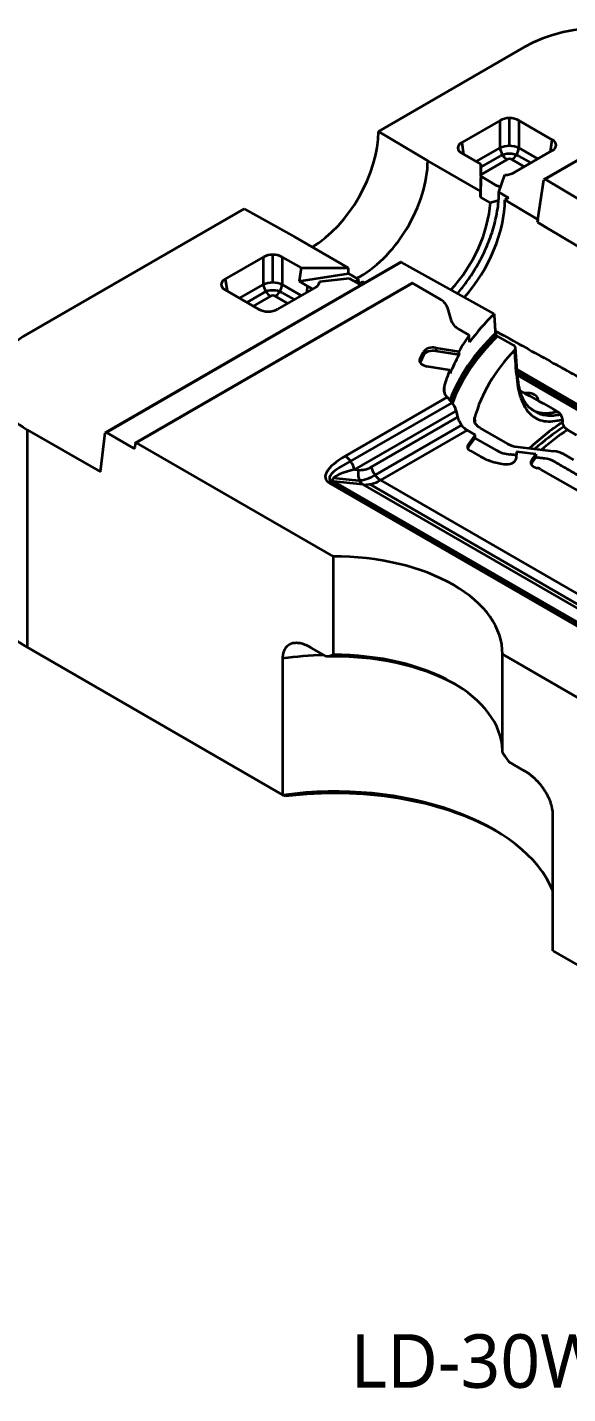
# Model space of a CAD drawing. Header units: millimetres. Extents: x 158 to 1533, y 732 to 1642.
# Drawn here: x 1091.8 to 1253.2, y 733.7 to 1142 of the extents above; entities that cross this region are included whole.
import ezdxf

# ---------------------------------------------------------------- set-up
doc = ezdxf.new("R2010")
doc.units = ezdxf.units.MM
doc.layers.add('1', color=7, linetype='Continuous', true_color=0xffffff)
doc.layers.add('core', color=7, linetype='Continuous', lineweight=20)

msp = doc.modelspace()

# ---------------------------------------------------------------- linework, layer by layer
at = {"layer": '1', "color": 7, "linetype": 'Continuous', "lineweight": 35}
for p, q in [((1240.261, 1136.042), (1196.682, 1110.882)), ((1313.12, 1135.236), (1246.226, 1096.615)), ((1313.37, 1135.211), (1246.476, 1096.59)), ((1235.837, 1106.506), (1235.837, 1114.824)), ((1211.407, 1102.078), (1196.682, 1110.882)), ((1233.019, 1114.149), (1221.613, 1107.564)), ((1233.019, 1105.925), (1233.019, 1114.149)), ((1238.654, 1114.149), (1238.654, 1105.925)), ((1248.646, 1108.38), (1238.654, 1114.149)), ((1221.613, 1107.564), (1222.153, 1103.998)), ((1248.105, 1104.815), (1248.646, 1108.38)), ((1221.613, 1104.31), (1227.251, 1101.055)), ((1225.917, 1101.825), (1233.019, 1105.925)), ((1227.252, 1100.164), (1233.028, 1103.499)), ((1235.132, 1102.469), (1227.253, 1097.92)), ((1240.292, 1100.303), (1236.541, 1102.469)), ((1237.24, 1098.541), (1248.646, 1105.127)), ((1238.645, 1103.499), (1242.236, 1101.426)), ((1238.654, 1105.925), (1244.342, 1102.642)), ((1227.192, 1092.965), (1211.407, 1102.078)), ((1227.251, 1101.055), (1227.192, 1092.965)), ((1227.254, 1097.44), (1227.251, 1101.055)), ((1227.254, 1097.44), (1227.192, 1091.229)), ((1229.803, 1095.968), (1227.254, 1097.44)), ((1231.605, 1094.928), (1229.803, 1095.968)), ((1232.694, 1092.691), (1234.454, 1097.866)), ((1244.362, 1084.565), (1246.12, 1096.433)), ((1273.264, 1080.574), (1246.476, 1096.59)), ((1230.127, 1089.535), (1227.192, 1091.229)), ((1232.594, 1090.196), (1230.127, 1089.535)), ((1235.536, 1091.05), (1232.694, 1092.691)), ((1235.536, 1091.05), (1234.493, 1090.448)), ((1234.493, 1090.448), (1244.329, 1084.567)), ((1156.561, 1087.718), (1091.769, 1050.31)), ((1156.561, 1087.718), (1171.809, 1079.216)), ((1244.362, 1084.565), (1244.233, 1083.696)), ((1244.362, 1084.565), (1244.329, 1084.567)), ((1246.848, 1082.137), (1250.707, 1079.83)), ((1171.809, 1079.216), (1187.594, 1070.103)), ((1250.707, 1079.832), (1278.502, 1063.234)), ((1250.707, 1079.83), (1250.707, 1079.832)), ((1165.126, 1065.681), (1165.126, 1073.999)), ((1203.237, 1071.795), (1115.13, 1020.927)), ((1203.487, 1071.77), (1115.38, 1020.902)), ((1150.903, 1066.739), (1162.308, 1073.324)), ((1162.308, 1065.1), (1162.308, 1073.324)), ((1167.944, 1073.324), (1167.944, 1065.1)), ((1167.944, 1073.324), (1173.582, 1070.069)), ((1173.582, 1070.069), (1172.984, 1066.107)), ((1173.582, 1070.069), (1187.594, 1070.103)), ((1231.228, 1056.304), (1203.487, 1071.77)), ((1150.903, 1066.739), (1151.443, 1063.173)), ((1172.984, 1066.107), (1187.7, 1068.429)), ((1175.533, 1064.635), (1172.984, 1066.107)), ((1188.068, 1066.926), (1179.105, 1065.91)), ((1187.7, 1068.429), (1190.635, 1066.735)), ((1188.068, 1066.926), (1190.91, 1065.285)), ((1189.754, 1065.953), (1190.635, 1066.735)), ((1191.954, 1065.888), (1190.91, 1065.285)), ((1192.489, 1065.59), (1191.954, 1065.888)), ((1206.66, 1065.508), (1124.063, 1017.82)), ((1206.91, 1065.483), (1124.313, 1017.796)), ((1160.894, 1057.717), (1150.903, 1063.485)), ((1155.207, 1061), (1162.308, 1065.1)), ((1157.313, 1059.785), (1162.317, 1062.674)), ((1164.422, 1061.644), (1159.256, 1058.662)), ((1169.581, 1059.479), (1165.83, 1061.644)), ((1177.935, 1064.302), (1166.529, 1057.717)), ((1167.935, 1062.674), (1171.525, 1060.601)), ((1167.944, 1065.1), (1173.631, 1061.817)), ((1175.402, 1062.839), (1175.533, 1064.635)), ((1175.533, 1064.635), (1177.023, 1063.775)), ((1206.91, 1065.483), (1214.984, 1060.821)), ((1217.217, 1058.346), (1218.468, 1054.253)), ((1220.701, 1051.777), (1223.844, 1049.962)), ((1223.945, 1047.853), (1223.844, 1049.962)), ((1237.035, 1046.981), (1232.243, 1049.652)), ((1210.998, 1044.819), (1210.998, 1045.799)), ((1213.885, 1046.214), (1213.885, 1045.235)), ((1213.885, 1046.214), (1220.725, 1045.102)), ((1220.785, 1044.112), (1213.885, 1045.235)), ((1209.1, 1042.794), (1210.184, 1045.017)), ((1209.1, 1042.794), (1209.1, 1041.855)), ((1210.184, 1044.037), (1209.11, 1041.835)), ((1210.184, 1044.037), (1210.184, 1045.017)), ((1218.014, 1039.545), (1211.174, 1040.657)), ((1238.107, 1039.674), (1266.032, 1023.552)), ((1238.149, 1038.832), (1238.158, 1038.826)), ((1238.167, 1038.821), (1265.323, 1023.142)), ((1264.649, 1022.753), (1238.256, 1037.991)), ((1185.002, 1010.314), (1218.716, 1029.779)), ((1217.243, 1031.435), (1186.757, 1013.833)), ((1219.886, 1027.385), (1189.489, 1009.835)), ((1194.574, 1010.628), (1220.355, 1025.513)), ((1219.886, 1027.385), (1220.355, 1025.513)), ((1091.769, 1021.733), (1113.651, 1009.099)), ((1091.769, 1021.733), (1091.769, 956.708)), ((1113.651, 1009.099), (1115.029, 1020.748)), ((1115.38, 1020.902), (1123.514, 1016.206)), ((1195.152, 1007.892), (1221.526, 1023.119)), ((1223.197, 1021.578), (1197.306, 1006.63)), ((1223.197, 1021.578), (1225.601, 1020.19)), ((1227.108, 1022.233), (1235.262, 1017.526)), ((1253.187, 1021.686), (1255.865, 1020.139)), ((1123.961, 1017.625), (1123.866, 1016.376)), ((1124.313, 1017.796), (1183.153, 983.824)), ((1225.601, 1020.19), (1223.515, 1017.339)), ((1223.515, 1016.359), (1225.628, 1019.246)), ((1223.515, 1017.339), (1223.515, 1016.359)), ((1225.628, 1019.246), (1225.601, 1020.19)), ((1231.994, 1015.571), (1225.628, 1019.246)), ((1123.514, 1016.206), (1123.869, 1016.411)), ((1224.157, 1015.44), (1227.217, 1013.673)), ((1237.91, 1015.073), (1237.815, 1013.089)), ((1243.686, 1014.406), (1237.91, 1015.073)), ((1238.339, 1016.575), (1248.976, 1015.347)), ((1242.397, 1012.523), (1243.686, 1014.406)), ((1242.397, 1011.543), (1243.686, 1013.427)), ((1243.686, 1014.406), (1243.686, 1013.427)), ((1252.053, 1014.396), (1255.018, 1012.684)), ((1189.489, 1009.835), (1190.678, 1009.712)), ((1242.397, 1012.523), (1242.397, 1011.543)), ((1245.165, 1009.876), (1256.146, 1003.536)), ((1181.979, 1005.858), (1303.285, 935.822)), ((1304.114, 936.157), (1182.602, 1006.312)), ((1183.206, 1007.322), (1189.839, 1006.632)), ((1192.082, 1005.329), (1183.307, 1006.242)), ((1183.307, 1006.242), (1304.613, 936.206)), ((1310.811, 936.781), (1192.082, 1005.329)), ((1312.112, 937.293), (1194.103, 1005.425)), ((1197.306, 1006.63), (1314.958, 938.703)), ((1183.153, 983.824), (1183.153, 954.43)), ((1091.769, 956.708), (1168.043, 912.671)), ((1181.21, 953.92), (1176.63, 956.564)), ((1168.043, 953.356), (1168.043, 912.671)), ((1233.73, 925.23), (1233.73, 954.624)), ((1233.73, 954.624), (1315.33, 907.512)), ((1240.253, 919.831), (1235.673, 922.475)), ((1168.043, 912.671), (1168.239, 912.558)), ((1248.84, 866.024), (1248.84, 906.708)), ((1248.84, 866.024), (1325.114, 821.987))]:
    msp.add_line(p, q, dxfattribs=at)
for centre, major_axis, ratio, start_param, end_param in [((1265.01, 1121.753), (-35, 0), 0.5773503, 3.9269908, 5.4977871), ((1235.837, 1112.497), (4, 0), 0.5817527, 0.7891963, 2.3523964), ((1176.622, 1099.3), (14.185, 24.569), 0.5773503, 3.9399008, 5.4977871), ((1224.474, 1105.937), (4.031, 0), 0.5729812, 2.3599926, 3.9231927), ((1235.837, 1104.506), (4, 0), 0.49998, 0.7891963, 2.3523964), ((1245.785, 1106.753), (4.031, 0), 0.5729812, 5.5015852, 7.0647854), ((1235.132, 1104.919), (1.5, -2.598), 0.5773503, 4.0142573, 5.4977871), ((1235.837, 1101.842), (4, 0), 0.5817527, 0.79236, 2.3492327), ((1235.837, 1102.056), (1, 0), 0.5817527, 0.7891963, 2.3523964), ((1236.541, 1104.919), (1.5, 2.598), 0.5773503, 3.9269908, 5.4105207), ((1191.608, 1090.647), (-14, -24.249), 0.5773503, 0.7121107, 2.3561945), ((1234.422, 1100.193), (4, 0), 0.5817527, 4.7204113, 5.493989), ((1234.422, 1095.758), (-3.989, 0.708), 0.4251885, 0.8645074, 1.3432741), ((1246.463, 1096.174), (-0.229, 0.445), 0.5879867, 5.5263003, 6.9698665), ((1213.223, 1078.168), (-15.04, -26.05), 0.5773503, 1.2289227, 2.3561945), ((1227.027, 1070.198), (0.117, 32.264), 0.0036382, 5.4224101, 5.4957046), ((1210.381, 1079.809), (-14, -24.249), 0.5773503, 1.1996914, 2.2829), ((1195.804, 1087.645), (-48.535, 2.932), 0.4919021, 3.0988371, 3.1354691), ((1165.126, 1071.672), (4, 0), 0.5817527, 0.7891963, 2.3523964), ((1227.027, 1070.198), (39.432, 0.144), 0.5797707, 3.1394744, 3.2127689), ((1203.5, 1071.37), (-0.27, 0.421), 0.5649744, 5.4714597, 6.2568494), ((1153.763, 1065.112), (4.031, 0), 0.5729812, 2.3599926, 3.9231927), ((1165.126, 1063.681), (4, 0), 0.49998, 0.7891963, 2.3523964), ((1175.074, 1065.929), (4.031, 0), 0.5729812, 5.5015852, 6.2751629), ((1179.268, 1093.604), (20.003, 139.252), 0.0273665, 4.5135086, 4.5161134), ((1210.381, 1079.809), (-14, -24.249), 0.5773503, 5.5710816, 5.6345383), ((1164.422, 1064.094), (1.5, -2.598), 0.5773503, 4.0142573, 5.4977871), ((1165.126, 1061.017), (4, 0), 0.5817527, 0.79236, 2.3492327), ((1165.126, 1061.231), (1, 0), 0.5817527, 0.7891963, 2.3523964), ((1165.83, 1064.094), (-1.5, -2.598), 0.5773503, 0.7853982, 2.268928), ((1206.91, 1065.075), (-0.25, 0.433), 0.5773503, 5.4977871, 6.1476958), ((1163.712, 1059.368), (4, 0), 0.5817527, 3.9307889, 5.493989), ((1209.299, 1057.539), (8.04, 0), 0.5773503, 0.1746722, 0.7853982), ((1226.386, 1055.06), (-8.04, 0), 0.5773503, 0.1746722, 0.7853982), ((1333.055, 1021.784), (-118.084, 0), 0.5773503, 5.7522447, 5.8908174), ((1116.518, 1036.021), (-35, 0), 0.5773503, 5.4977871, 7.0685835), ((1333.055, 1016.087), (117.719, 0), 0.5773503, 2.6091192, 2.927613), ((1333.055, 1015.465), (117.679, 0), 0.5773503, 2.6068083, 2.9205518), ((1333.055, 1015.465), (-116.916, 0), 0.5773503, 5.7521086, 6.0706348), ((1333.055, 1023.835), (-118.216, 0), 0.5773503, 5.8903557, 5.9663155), ((1213.072, 1044.547), (-3, 0), 0.5773503, 4.4378273, 6.0086236), ((1213.072, 1043.567), (-3, 0), 0.5773503, 4.4378273, 6.0086236), ((1333.055, 1015.465), (-108.959, 0), 0.5773503, 5.7837883, 6.1273144), ((1211.987, 1042.324), (-3, 0), 0.5773503, 6.0086236, 7.57942), ((1333.055, 1022.855), (-118.153, 0), 0.5773503, 5.966293, 6.0509543), ((1333.055, 1023.835), (-118.216, 0), 0.5773503, 6.0509318, 6.1268916), ((1236.161, 1038.698), (2.005, 0.141), 0.5733747, 5.7419198, 6.2815774), ((1217.193, 1028.14), (-2.149, 3.377), 0.5463791, 4.1652136, 4.914622), ((1240.938, 1030.656), (-3.52, 0), 0.5773503, 3.0200521, 4.8784024), ((1223.049, 1024.758), (-2.149, 3.377), 0.5463791, 1.023621, 2.3326179), ((1115.38, 1020.494), (0.25, -0.433), 0.5773503, 2.3561945, 3.7997607), ((1333.055, 983.951), (106.936, 0), 0.5773503, 2.4353511, 2.5925607), ((1333.055, 982.396), (-106.836, 0), 0.5773503, 5.5711009, 5.7073302), ((1333.055, 982.396), (-104.929, 0), 0.5773503, 5.5775068, 5.7000995), ((1124.313, 1017.387), (0.25, -0.433), 0.5773503, 2.3561945, 3.8432934), ((1226.279, 1016.665), (3, 0), 0.5773503, 2.7418887, 3.9269908), ((1239.528, 1019.993), (6.032, 0.007), 0.577829, 3.9261584, 4.5133312), ((1123.514, 1016.614), (-0.25, 0.433), 0.5773503, 2.3561945, 3.8432934), ((1195.367, 1012.042), (14.452, 5.006), 0.3391279, 2.0870347, 3.42727), ((1186.757, 1010.567), (2, -3.464), 0.5773503, 1.0471976, 2.3561945), ((1226.279, 1015.685), (-3, 0), 0.5773503, 5.8834814, 5.9964551), ((1237.682, 1018.86), (8.043, 0.009), 0.577829, 3.9261584, 4.5133312), ((1234.816, 1013.137), (3, 0), 0.5773503, 4.4816968, 6.2555041), ((1245.445, 1010.261), (5.027, 0.005), 0.577829, 0.7845657, 1.3717385), ((1247.787, 1011.929), (6.032, 0.007), 0.577829, 0.7845657, 1.3717385), ((1189.289, 1009.408), (7.226, 2.503), 0.3391279, 2.0840302, 3.4297073), ((1195.367, 1008.776), (12.473, 2.083), 0.1777135, 2.031586, 3.3718214), ((1193.41, 1008.98), (0.414, 3.979), 0.7026544, 1.4592187, 2.7994541), ((1192.49, 1020.812), (2.428, 11.001), 0.6979017, 3.2210393, 3.7097314), ((1197.306, 1009.896), (-2, 3.464), 0.5773503, 1.0471976, 2.3561945), ((1245.187, 1011.886), (3, 0), 0.5773503, 2.7651321, 4.3471692), ((1245.187, 1010.907), (-3, 0), 0.5773503, 5.9067248, 5.9964561), ((1243.044, 1008.651), (-3, 0), 0.5773503, 3.9269908, 4.3471692), ((1181.979, 1002.592), (2, 3.464), 0.5773503, 0.296706, 0.7853982), ((1192.294, 1021.771), (3.311, 15.001), 0.6979017, 3.2225194, 3.7112866), ((1195.222, 1020.08), (4.692, 14.436), 0.6745407, 3.2959707, 3.7846629), ((1183.693, 954.935), (50.04, 0), 0.5773503, 6.2724014, 7.8647655), ((1116.518, 970.997), (-35, 0), 0.5773503, 0, 0.7853982), ((1183.693, 915.744), (-67, 0), 0.5773503, 4.7613638, 4.948138), ((1183.693, 923.909), (-52.04, 0), 0.5773503, 3.9463872, 4.7601251), ((1183.693, 925.542), (50.04, 0), 0.5773503, 0.0107877, 1.5815802), ((1183.693, 874.919), (67, 0), 0.5773503, 0.2357609, 1.8035395), ((1183.693, 873.286), (-69, 0), 0.5773503, 3.9415807, 4.9288719)]:
    msp.add_ellipse(centre, major_axis=major_axis, ratio=ratio, start_param=start_param, end_param=end_param, dxfattribs=at)
for points, knots in [([(1220.25, 1062.399), (1221.091, 1063.364), (1222.868, 1065.569), (1225.426, 1069.328), (1227.89, 1073.758), (1230.081, 1078.779), (1231.79, 1084.313), (1232.426, 1088.155), (1232.587, 1090.106), (1232.594, 1090.196)], [0, 0, 0, 0, 0.1239393, 0.2702634, 0.4259379, 0.5961372, 0.7864784, 0.9901575, 1, 1, 1, 1]), ([(1206.66, 1065.508), (1206.663, 1065.509), (1206.665, 1065.511), (1206.677, 1065.517), (1206.686, 1065.52), (1206.696, 1065.523)], [0, 0, 0, 0, 0.2232351, 0.2232351, 1, 1, 1, 1]), ([(1231.228, 1056.304), (1231.271, 1055.691), (1231.368, 1054.327), (1231.504, 1052.422), (1231.596, 1051.132), (1231.634, 1050.591)], [0, 0, 0, 0, 0.321835, 0.7155996, 1, 1, 1, 1]), ([(1231.634, 1050.591), (1231.636, 1050.57), (1231.638, 1050.548), (1231.645, 1050.504), (1231.649, 1050.481), (1231.665, 1050.414), (1231.678, 1050.368), (1231.704, 1050.299), (1231.713, 1050.276), (1231.733, 1050.23), (1231.744, 1050.207), (1231.779, 1050.139), (1231.805, 1050.095), (1231.84, 1050.041), (1231.847, 1050.03), (1231.862, 1050.009), (1231.869, 1049.998), (1231.892, 1049.967), (1231.908, 1049.947), (1231.956, 1049.889), (1231.989, 1049.852), (1232.033, 1049.809), (1232.042, 1049.801), (1232.06, 1049.785), (1232.069, 1049.777), (1232.096, 1049.753), (1232.114, 1049.739), (1232.169, 1049.697), (1232.206, 1049.673), (1232.243, 1049.652)], [0, 0, 0, 0, 0.0625, 0.0625, 0.125, 0.125, 0.25, 0.25, 0.3125, 0.3125, 0.375, 0.375, 0.5, 0.5, 0.53125, 0.53125, 0.5625, 0.5625, 0.625, 0.625, 0.75, 0.75, 0.78125, 0.78125, 0.8125, 0.8125, 0.875, 0.875, 1, 1, 1, 1]), ([(1231.872, 1051.119), (1232.627, 1050.7), (1238.328, 1047.537), (1248.495, 1041.896), (1257.867, 1036.697), (1262.318, 1034.227)], [0, 0, 0, 0, 0.0740533, 0.5592553, 1, 1, 1, 1]), ([(1237.404, 1045.591), (1237.456, 1045.647), (1237.501, 1045.705), (1237.554, 1045.794), (1237.578, 1045.839), (1237.597, 1045.885), (1237.609, 1045.916), (1237.614, 1045.931), (1237.638, 1046.009), (1237.648, 1046.072), (1237.649, 1046.166), (1237.647, 1046.213), (1237.639, 1046.26), (1237.633, 1046.291), (1237.63, 1046.307), (1237.609, 1046.385), (1237.584, 1046.446), (1237.533, 1046.535), (1237.505, 1046.579), (1237.472, 1046.623), (1237.449, 1046.651), (1237.436, 1046.665), (1237.373, 1046.736), (1237.258, 1046.842), (1237.114, 1046.937), (1237.035, 1046.981)], [0, 0, 0, 0, 0.125, 0.125, 0.1875, 0.21875, 0.21875, 0.25, 0.25, 0.375, 0.375, 0.4375, 0.46875, 0.46875, 0.5, 0.5, 0.625, 0.625, 0.6875, 0.71875, 0.71875, 0.75, 0.75, 0.875, 1, 1, 1, 1]), ([(1237.921, 1038.227), (1237.825, 1039.586), (1237.73, 1040.946), (1237.558, 1043.401), (1237.481, 1044.496), (1237.404, 1045.591)], [0, 0, 0, 0, 0.5537723, 0.5537723, 1, 1, 1, 1]), ([(1237.921, 1038.227), (1238.11, 1035.536), (1238.54, 1033.194), (1239.918, 1029.185), (1240.838, 1027.61), (1243.193, 1025.292), (1244.596, 1024.588), (1247.841, 1024.066), (1249.664, 1024.24), (1251.629, 1024.808)], [0, 0, 0, 0, 0.2515111, 0.2515111, 0.5030221, 0.5030221, 0.7545332, 0.7545332, 1, 1, 1, 1]), ([(1242.881, 1027.567), (1242.625, 1027.708), (1242.169, 1028.01), (1241.587, 1028.53), (1241.135, 1029.036), (1240.795, 1029.488), (1240.523, 1029.898), (1240.249, 1030.36), (1239.927, 1030.98), (1239.548, 1031.851), (1239.14, 1033.021), (1238.737, 1034.543), (1238.384, 1036.484), (1238.225, 1037.994), (1238.166, 1038.838)], [0, 0, 0, 0, 0.1017523, 0.1888643, 0.2608123, 0.3175335, 0.359116, 0.4016399, 0.4602663, 0.5352723, 0.6270026, 0.7346134, 0.8584676, 1, 1, 1, 1]), ([(1216.28, 1034.459), (1216.245, 1034.329), (1216.194, 1034.069), (1216.18, 1033.808), (1216.185, 1033.612), (1216.189, 1033.547), (1216.201, 1033.416), (1216.21, 1033.35), (1216.243, 1033.154), (1216.275, 1033.024), (1216.357, 1032.768), (1216.457, 1032.515), (1216.593, 1032.268), (1216.71, 1032.084), (1216.751, 1032.024), (1216.837, 1031.903), (1216.883, 1031.843), (1217.027, 1031.664), (1217.131, 1031.548), (1217.243, 1031.435)], [0, 0, 0, 0, 0.125, 0.25, 0.25, 0.3125, 0.3125, 0.375, 0.375, 0.5, 0.5, 0.625, 0.75, 0.75, 0.8125, 0.8125, 0.875, 0.875, 1, 1, 1, 1]), ([(1218.568, 1029.968), (1218.451, 1030.114), (1218.333, 1030.254), (1218.101, 1030.523), (1217.985, 1030.652), (1217.843, 1030.807), (1217.815, 1030.838), (1217.758, 1030.899), (1217.675, 1030.988), (1217.595, 1031.073), (1217.437, 1031.237), (1217.338, 1031.34), (1217.243, 1031.435)], [0, 0, 0, 0, 0.25, 0.25, 0.5, 0.5, 0.5625, 0.5625, 0.625, 0.75, 0.75, 1, 1, 1, 1]), ([(1227.108, 1022.233), (1226.94, 1022.33), (1226.783, 1022.432), (1226.492, 1022.645), (1226.358, 1022.756), (1226.174, 1022.93), (1226.115, 1022.989), (1226.003, 1023.109), (1225.95, 1023.17), (1225.8, 1023.357), (1225.714, 1023.484), (1225.568, 1023.743), (1225.509, 1023.874), (1225.439, 1024.074), (1225.409, 1024.174), (1225.387, 1024.276), (1225.374, 1024.344), (1225.369, 1024.379), (1225.345, 1024.55), (1225.335, 1024.823), (1225.381, 1025.095), (1225.418, 1025.231)], [0, 0, 0, 0, 0.125, 0.125, 0.25, 0.25, 0.3125, 0.3125, 0.375, 0.375, 0.5, 0.5, 0.625, 0.625, 0.6875, 0.71875, 0.71875, 0.75, 0.75, 0.875, 1, 1, 1, 1]), ([(1242.886, 1027.565), (1242.893, 1027.561), (1242.968, 1027.52), (1243.11, 1027.446), (1243.316, 1027.347), (1243.525, 1027.254), (1243.738, 1027.169), (1243.955, 1027.09), (1244.175, 1027.017), (1244.398, 1026.952), (1244.624, 1026.893), (1244.854, 1026.841), (1245.03, 1026.807), (1245.15, 1026.786), (1245.213, 1026.776), (1245.276, 1026.766), (1245.339, 1026.757), (1245.401, 1026.748), (1245.464, 1026.739), (1245.527, 1026.731), (1245.589, 1026.724), (1245.652, 1026.717), (1245.715, 1026.711), (1245.778, 1026.705), (1245.84, 1026.699), (1245.903, 1026.694), (1245.965, 1026.689), (1246.028, 1026.685), (1246.09, 1026.681), (1246.153, 1026.678), (1246.215, 1026.675), (1246.278, 1026.672), (1246.34, 1026.67), (1246.402, 1026.669), (1246.464, 1026.667), (1246.526, 1026.666), (1246.588, 1026.666), (1246.65, 1026.666), (1246.712, 1026.666), (1246.774, 1026.667), (1246.836, 1026.668), (1246.897, 1026.669), (1246.959, 1026.671), (1247.02, 1026.673), (1247.082, 1026.676), (1247.143, 1026.679), (1247.204, 1026.682), (1247.265, 1026.686), (1247.326, 1026.69), (1247.387, 1026.694), (1247.448, 1026.698), (1247.509, 1026.703), (1247.569, 1026.708), (1247.63, 1026.714), (1247.69, 1026.72), (1247.75, 1026.726), (1247.81, 1026.732), (1247.87, 1026.739), (1247.93, 1026.746), (1247.99, 1026.753), (1248.049, 1026.761), (1248.109, 1026.769), (1248.168, 1026.777), (1248.227, 1026.785), (1248.286, 1026.794), (1248.345, 1026.803), (1248.404, 1026.812), (1248.462, 1026.821), (1248.521, 1026.831), (1248.579, 1026.841), (1248.637, 1026.851), (1248.695, 1026.861), (1248.753, 1026.872), (1248.811, 1026.883), (1248.868, 1026.894), (1248.925, 1026.905), (1248.983, 1026.916), (1249.04, 1026.928), (1249.096, 1026.94), (1249.153, 1026.952), (1249.209, 1026.964), (1249.266, 1026.976), (1249.322, 1026.989), (1249.378, 1027.002), (1249.434, 1027.015), (1249.489, 1027.028), (1249.545, 1027.041), (1249.6, 1027.054), (1249.655, 1027.068), (1249.71, 1027.082), (1249.764, 1027.096), (1249.819, 1027.11), (1249.873, 1027.124), (1249.927, 1027.138), (1249.981, 1027.153), (1250.034, 1027.167), (1250.088, 1027.182), (1250.124, 1027.192), (1250.141, 1027.197)], [0, 0, 0, 0, 0.0040028, 0.0382884, 0.0725749, 0.1068624, 0.1411508, 0.1754402, 0.2097305, 0.2440218, 0.2783141, 0.3126073, 0.3469015, 0.3560606, 0.3651846, 0.3742734, 0.3833271, 0.3923456, 0.401329, 0.4102773, 0.4191904, 0.4280684, 0.4369112, 0.4457189, 0.4544914, 0.4632288, 0.471931, 0.4805981, 0.4892301, 0.4978269, 0.5063886, 0.5149151, 0.5234065, 0.5318628, 0.5402839, 0.5486698, 0.5570207, 0.5653363, 0.5736169, 0.5818623, 0.5900726, 0.5982477, 0.6063877, 0.6144925, 0.6225623, 0.6305968, 0.6385963, 0.6465606, 0.6544898, 0.6623838, 0.6702427, 0.6780665, 0.6858551, 0.6936086, 0.701327, 0.7090102, 0.7166583, 0.7242713, 0.7318492, 0.7393919, 0.7468995, 0.754372, 0.7618094, 0.7692116, 0.7765788, 0.7839108, 0.7912076, 0.7984694, 0.805696, 0.8128876, 0.820044, 0.8271653, 0.8342515, 0.8413026, 0.8483185, 0.8552994, 0.8622452, 0.8691558, 0.8760314, 0.8828719, 0.8896772, 0.8964475, 0.9031826, 0.9098827, 0.9165477, 0.9231776, 0.9297724, 0.9363321, 0.9428567, 0.9493463, 0.9558007, 0.9622201, 0.9686045, 0.9749537, 0.9812679, 0.987547, 0.993791, 1, 1, 1, 1]), ([(1243.518, 1027.259), (1243.857, 1027.026), (1244.214, 1026.823), (1245.022, 1026.452), (1245.473, 1026.297), (1246.887, 1025.956), (1247.908, 1025.892), (1249.676, 1026.052), (1250.349, 1026.166), (1251.043, 1026.334)], [0, 0, 0, 0, 0.1723326, 0.1723326, 0.370608, 0.370608, 0.7671588, 0.7671588, 1, 1, 1, 1]), ([(1250.141, 1027.197), (1250.188, 1027.171), (1250.234, 1027.143), (1250.303, 1027.096), (1250.327, 1027.08), (1250.373, 1027.046), (1250.396, 1027.029), (1250.51, 1026.939), (1250.598, 1026.859), (1250.707, 1026.749), (1250.728, 1026.726), (1250.771, 1026.68), (1250.792, 1026.656), (1250.855, 1026.583), (1250.895, 1026.534), (1251.012, 1026.382), (1251.085, 1026.276), (1251.17, 1026.137), (1251.187, 1026.109), (1251.219, 1026.052), (1251.235, 1026.024), (1251.281, 1025.939), (1251.31, 1025.881), (1251.392, 1025.71), (1251.439, 1025.594), (1251.49, 1025.449), (1251.499, 1025.42), (1251.518, 1025.362), (1251.526, 1025.333), (1251.551, 1025.248), (1251.565, 1025.191), (1251.602, 1025.024), (1251.62, 1024.915), (1251.629, 1024.808)], [0, 0, 0, 0, 0.0625, 0.0625, 0.09375, 0.09375, 0.125, 0.125, 0.25, 0.25, 0.28125, 0.28125, 0.3125, 0.3125, 0.375, 0.375, 0.5, 0.5, 0.53125, 0.53125, 0.5625, 0.5625, 0.625, 0.625, 0.75, 0.75, 0.78125, 0.78125, 0.8125, 0.8125, 0.875, 0.875, 1, 1, 1, 1]), ([(1251.629, 1024.808), (1251.639, 1024.691), (1251.662, 1024.428), (1251.685, 1024.165), (1251.698, 1024.019)], [0, 0, 0, 0, 0.4459546, 1, 1, 1, 1]), ([(1253.187, 1021.686), (1253.096, 1021.738), (1253.006, 1021.799), (1252.873, 1021.904), (1252.829, 1021.941), (1252.763, 1021.999), (1252.741, 1022.019), (1252.697, 1022.061), (1252.676, 1022.082), (1252.569, 1022.189), (1252.487, 1022.281), (1252.37, 1022.428), (1252.332, 1022.478), (1252.276, 1022.556), (1252.258, 1022.583), (1252.222, 1022.635), (1252.204, 1022.662), (1252.119, 1022.796), (1252.057, 1022.906), (1251.986, 1023.046), (1251.973, 1023.074), (1251.946, 1023.131), (1251.933, 1023.16), (1251.896, 1023.245), (1251.873, 1023.302), (1251.811, 1023.472), (1251.777, 1023.584), (1251.744, 1023.723), (1251.738, 1023.75), (1251.727, 1023.805), (1251.722, 1023.833), (1251.709, 1023.914), (1251.702, 1023.967), (1251.698, 1024.019)], [0, 0, 0, 0, 0.125, 0.125, 0.1875, 0.1875, 0.21875, 0.21875, 0.25, 0.25, 0.375, 0.375, 0.4375, 0.4375, 0.46875, 0.46875, 0.5, 0.5, 0.625, 0.625, 0.65625, 0.65625, 0.6875, 0.6875, 0.75, 0.75, 0.875, 0.875, 0.90625, 0.90625, 0.9375, 0.9375, 1, 1, 1, 1]), ([(1227.217, 1013.673), (1227.689, 1013.401), (1228.195, 1013.147), (1229.261, 1012.682), (1229.822, 1012.471), (1230.989, 1012.096), (1231.595, 1011.932), (1232.84, 1011.654), (1233.48, 1011.539), (1234.13, 1011.451)], [0, 0, 0, 0, 0.25, 0.25, 0.5, 0.5, 0.75, 0.75, 1, 1, 1, 1]), ([(1176.63, 956.564), (1176.371, 956.713), (1175.855, 956.99), (1175.346, 957.223), (1174.84, 957.433), (1174.589, 957.526), (1174.089, 957.689), (1173.841, 957.759), (1173.471, 957.845), (1173.348, 957.87), (1173.195, 957.898), (1173.164, 957.903), (1173.103, 957.914), (1173.073, 957.918), (1172.982, 957.933), (1172.921, 957.941), (1172.62, 957.979), (1172.384, 957.996), (1171.924, 958), (1171.699, 957.988), (1171.261, 957.933), (1171.048, 957.89), (1170.788, 957.817), (1170.737, 957.801), (1170.66, 957.776), (1170.635, 957.767), (1170.584, 957.749), (1170.459, 957.703), (1170.337, 957.651), (1170.051, 957.515), (1169.871, 957.408), (1169.531, 957.161), (1169.371, 957.021), (1169.184, 956.824), (1169.13, 956.763), (1169.076, 956.699), (1169.041, 956.657), (1169.024, 956.635), (1168.938, 956.525), (1168.872, 956.434), (1168.687, 956.149), (1168.578, 955.944), (1168.389, 955.505), (1168.308, 955.27), (1168.21, 954.895), (1168.181, 954.766), (1168.15, 954.6), (1168.144, 954.566), (1168.133, 954.499), (1168.116, 954.397), (1168.102, 954.294), (1168.06, 953.947), (1168.043, 953.657), (1168.043, 953.356)], [0, 0, 0, 0, 0.0625, 0.125, 0.125, 0.1875, 0.1875, 0.25, 0.25, 0.28125, 0.28125, 0.2890625, 0.2890625, 0.296875, 0.296875, 0.3125, 0.3125, 0.375, 0.375, 0.4375, 0.4375, 0.5, 0.5, 0.515625, 0.515625, 0.5234375, 0.5234375, 0.53125, 0.5625, 0.5625, 0.625, 0.625, 0.6875, 0.6875, 0.703125, 0.7109375, 0.7109375, 0.71875, 0.71875, 0.75, 0.75, 0.8125, 0.8125, 0.875, 0.875, 0.90625, 0.90625, 0.9140625, 0.9140625, 0.921875, 0.9375, 0.9375, 1, 1, 1, 1]), ([(1248.84, 906.708), (1248.84, 907.009), (1248.823, 907.315), (1248.757, 907.94), (1248.709, 908.259), (1248.612, 908.745), (1248.576, 908.909), (1248.515, 909.157), (1248.494, 909.24), (1248.45, 909.406), (1248.427, 909.489), (1248.308, 909.905), (1248.198, 910.237), (1247.953, 910.899), (1247.818, 911.229), (1247.632, 911.641), (1247.594, 911.723), (1247.517, 911.887), (1247.477, 911.969), (1247.357, 912.215), (1247.274, 912.378), (1247.018, 912.86), (1246.837, 913.176), (1246.459, 913.795), (1246.261, 914.099), (1246.002, 914.472), (1245.95, 914.546), (1245.845, 914.693), (1245.791, 914.767), (1245.63, 914.985), (1245.522, 915.128), (1245.192, 915.551), (1244.967, 915.824), (1244.507, 916.352), (1244.271, 916.607), (1243.912, 916.977), (1243.791, 917.099), (1243.607, 917.278), (1243.546, 917.337), (1243.422, 917.454), (1243.361, 917.512), (1243.052, 917.797), (1242.803, 918.015), (1242.302, 918.43), (1242.049, 918.628), (1241.541, 919.004), (1241.286, 919.183), (1240.964, 919.394), (1240.9, 919.436), (1240.771, 919.518), (1240.706, 919.559), (1240.512, 919.679), (1240.383, 919.756), (1240.253, 919.831)], [0, 0, 0, 0, 0.0625, 0.0625, 0.125, 0.125, 0.15625, 0.15625, 0.171875, 0.171875, 0.1875, 0.1875, 0.25, 0.25, 0.3125, 0.3125, 0.328125, 0.328125, 0.34375, 0.34375, 0.375, 0.375, 0.4375, 0.4375, 0.5, 0.5, 0.515625, 0.515625, 0.53125, 0.53125, 0.5625, 0.5625, 0.625, 0.625, 0.6875, 0.6875, 0.71875, 0.71875, 0.734375, 0.734375, 0.75, 0.75, 0.8125, 0.8125, 0.875, 0.875, 0.9375, 0.9375, 0.953125, 0.953125, 0.96875, 0.96875, 1, 1, 1, 1])]:
    msp.add_open_spline(points, degree=3, knots=knots, dxfattribs=at)
for points, degree in [([(1232.594, 1090.196), (1232.661, 1091.045), (1232.694, 1091.878), (1232.694, 1092.691)], 3), ([(1244.233, 1083.696), (1246.85, 1082.17)], 1), ([(1246.85, 1082.17), (1246.848, 1082.137)], 1), ([(1231.585, 1051.278), (1231.681, 1051.225), (1231.776, 1051.172), (1231.872, 1051.119)], 3), ([(1238.166, 1038.838), (1237.642, 1046.269)], 1), ([(1220.725, 1045.102), (1220.745, 1044.772), (1220.765, 1044.442), (1220.785, 1044.112)], 3), ([(1218.074, 1038.555), (1218.054, 1038.885), (1218.034, 1039.215), (1218.014, 1039.545)], 3), ([(1216.28, 1034.459), (1216.321, 1033.876), (1216.362, 1033.293), (1216.403, 1032.71)], 3), ([(1239.07, 1033.363), (1242.767, 1031.304), (1246.457, 1029.249), (1250.141, 1027.197)], 3), ([(1225.418, 1025.231), (1225.448, 1024.797), (1225.478, 1024.364), (1225.508, 1023.93)], 3), ([(1242.811, 1027.607), (1242.835, 1027.593), (1242.861, 1027.579), (1242.886, 1027.565)], 3), ([(1237.91, 1014.094), (1236.097, 1014.303)], 1), ([(1246.436, 1013.109), (1243.686, 1013.427)], 1), ([(1261.956, 1004.837), (1249, 1012.317)], 1), ([(1181.21, 953.92), (1181.854, 954.098), (1182.501, 954.269), (1183.153, 954.43)], 3), ([(1233.73, 925.23), (1234.382, 924.316), (1235.029, 923.397), (1235.673, 922.475)], 3), ([(1168.872, 912.193), (1168.658, 912.316), (1168.447, 912.438), (1168.239, 912.558)], 3)]:
    msp.add_open_spline(points, degree=degree, dxfattribs=at)

# ---------------------------------------------------------------- texts
at = {"layer": 'core', "lineweight": 18, "insert": (1188.347, 751.429), "char_height": 16, "attachment_point": 1}
msp.add_mtext_dynamic_manual_height_columns('{\\fMicrosoft YaHei|b0|i0|c134|p34;LD-30W-前模仁}', width=296.05193, gutter_width=1, heights=[0], dxfattribs=at)

doc.saveas('drawing.dxf')
